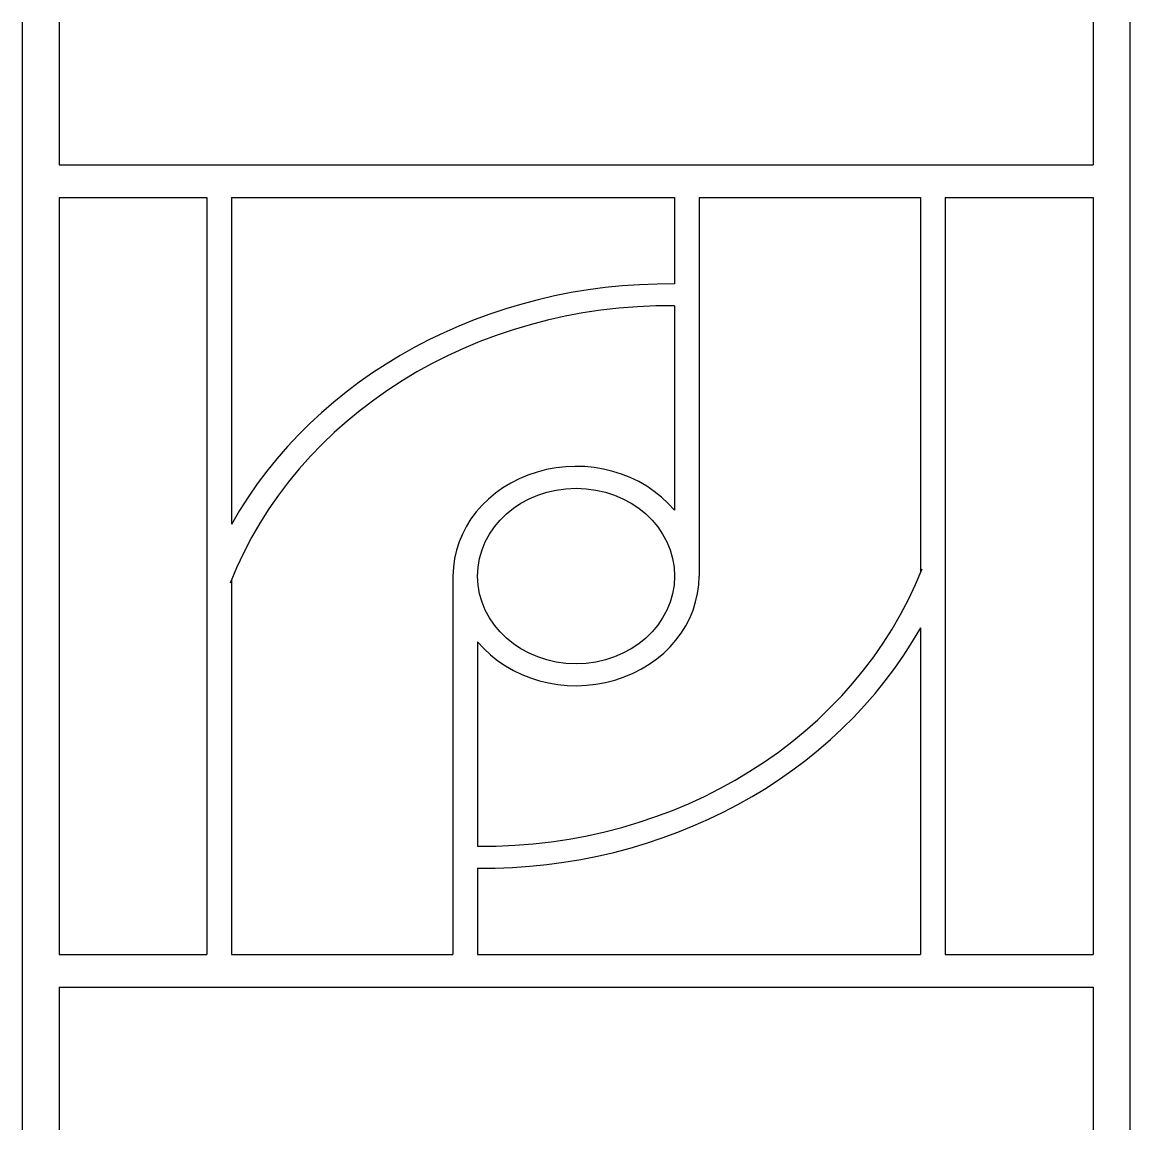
# Model space of a CAD drawing. Header units: millimetres. Extents: x 2621 to 26934, y 11979 to 27988.
# Drawn here: x 6517 to 7517, y 15714 to 16714 of the extents above; entities that cross this region are included whole.
import ezdxf

# ---------------------------------------------------------------- set-up
doc = ezdxf.new("R2010")
doc.units = ezdxf.units.MM

# ---------------------------------------------------------------- blocks, each defined once
blk = doc.blocks.new('A$C46A9300E')
for p, q in [((0, 1000), (0, 0)), ((33.3, 1000), (33.3, 871.3)), ((966.7, 1000), (966.7, 871.3)), ((1000, 1000), (1000, 0)), ((33.3, 871.3), (966.7, 871.3)), ((33.3, 841.6), (33.3, 158.4)), ((33.3, 841.6), (166.7, 841.6)), ((166.7, 841.6), (166.7, 158.4)), ((188.9, 841.6), (188.9, 546.7)), ((188.9, 841.6), (588.9, 841.6)), ((588.9, 841.6), (588.9, 763.7)), ((611.1, 841.6), (611.1, 500)), ((611.1, 841.6), (811.1, 841.6)), ((811.1, 841.6), (811.1, 503.4)), ((833.3, 841.6), (833.3, 158.4)), ((833.3, 841.6), (966.7, 841.6)), ((966.7, 841.6), (966.7, 158.4)), ((588.9, 743.9), (588.9, 559.4)), ((388.9, 500), (388.9, 158.4)), ((188.9, 496.6), (188.9, 158.4)), ((811.1, 453.3), (811.1, 158.4)), ((411.1, 440.6), (411.1, 256.1)), ((411.1, 236.3), (411.1, 158.4)), ((33.3, 158.4), (166.7, 158.4)), ((188.9, 158.4), (388.9, 158.4)), ((411.1, 158.4), (811.1, 158.4)), ((833.3, 158.4), (966.7, 158.4)), ((33.3, 128.7), (966.7, 128.7)), ((33.3, 128.7), (33.3, 0)), ((966.7, 128.7), (966.7, 0))]:
    blk.add_line(p, q)
for centre, major_axis, start_param, end_param in [((583.9, 369.8), (-442.1, 0), 4.70114, 5.81755), ((583.9, 369.8), (-419.9, 0), 4.70054, 5.94634), ((500, 500), (111.1, 0), 0.6435, 3.14159), ((416.1, 630.2), (419.9, 0), 4.70054, 5.94634), ((500, 500), (111.1, 0), 3.78509, 6.28319), ((416.1, 630.2), (442.1, 0), 4.70114, 5.81755)]:
    blk.add_ellipse(centre, major_axis=major_axis, ratio=0.89109, start_param=start_param, end_param=end_param)
blk.add_ellipse((500, 500), major_axis=(-88.9, 0), ratio=0.89109)

msp = doc.modelspace()

# ---------------------------------------------------------------- block references
msp.add_blockref('A$C46A9300E', (6516.6, 15713.8))

doc.saveas('drawing.dxf')
